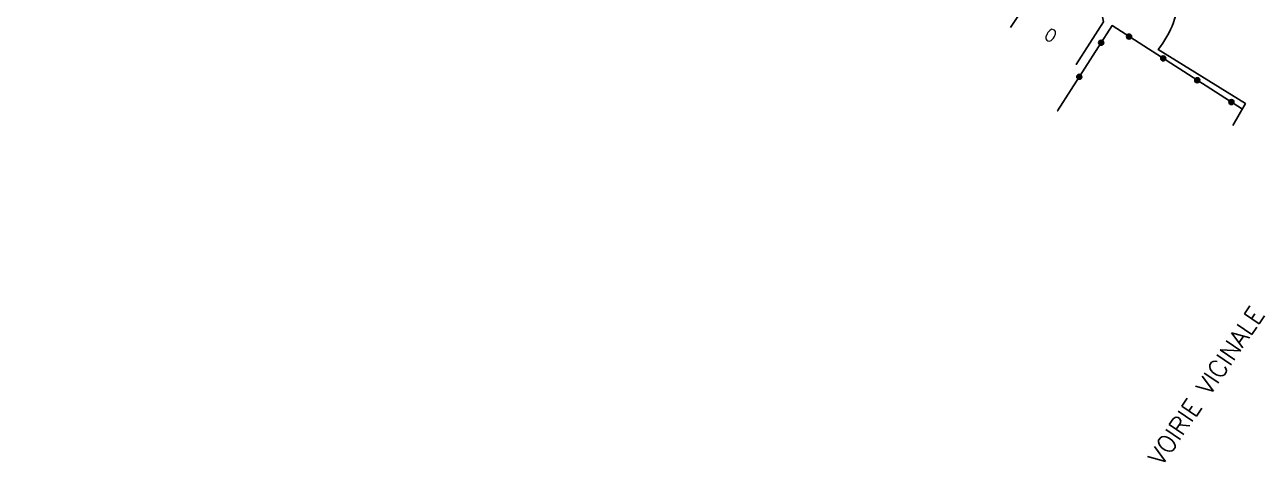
# Model space of a CAD drawing. Header units: millimetres. Extents: x 114000 to 119599, y 120000 to 124063.
# Drawn here: x 114618.5 to 114739.7, y 120381.2 to 120424.3 of the extents above; entities that cross this region are included whole.
import ezdxf
from ezdxf.enums import TextEntityAlignment as Align

# ---------------------------------------------------------------- set-up
doc = ezdxf.new("R2010")
doc.units = ezdxf.units.MM
doc.layers.get('0').update_dxf_attribs({"linetype": 'CONTINUOUS'})
for name, color, linetype in [('W0008', 7, 'CONTINUOUS'), ('W0100', 7, 'CONTINUOUS'), ('W0322', 7, 'CONTINUOUS'), ('W0989', 7, 'CONTINUOUS'), ('W0991', 7, 'CONTINUOUS'), ('W1102', 7, 'CONTINUOUS')]:
    doc.layers.add(name, color=color, linetype=linetype)
doc.styles.get("Standard").update_dxf_attribs({"font": 'romans.shx', "width": 0.85})

# ---------------------------------------------------------------- blocks, each defined once
blk = doc.blocks.new('t322o')
at = {"color": 0, "linetype": 'Continuous'}
for radius in [0.25, 0.15]:
    blk.add_circle((0, 0), radius, dxfattribs=at)

msp = doc.modelspace()

# ---------------------------------------------------------------- linework, layer by layer
at = {"layer": 'W0008', "flags": 128}
msp.add_lwpolyline([(114737.93, 120414.36), (114739.16, 120416.53), (114730.55, 120421.85, 0.0703), (114732.06, 120424.54, 0.1785), (114732.14, 120427.13, 0.1449), (114730.71, 120428.69), (114726.52, 120431.44), (114717.77, 120437.2), (114662.01, 120474.44, -0.0155), (114655.47, 120479.14, -0.0297), (114642.68, 120490.03, -0.0059), (114639.6, 120493.1), (114630.38, 120502.46), (114594.91, 120538.28, 0.1214)], format="xyb", dxfattribs=at)
at = {"layer": 'W0100', "flags": 128}
msp.add_lwpolyline([(114686.12, 120446.23), (114688.89, 120450.39), (114698.05, 120444.31), (114697.48, 120443.46), (114701.11, 120441.29), (114702.06, 120440.72), (114703.12, 120442.34), (114707.9, 120439.21), (114708.81, 120440.64), (114712.65, 120438.16), (114716.37, 120435.63), (114721.43, 120432.4), (114723.84, 120430.86), (114725.14, 120424.61), (114722.45, 120420.4), (114722.45, 120420.4)], dxfattribs=at)
at = {"layer": 'W0322', "flags": 128}
msp.add_lwpolyline([(114738.87, 120415.97), (114725.99, 120424.22), (114720.6, 120415.8), (114720.6, 120415.8)], dxfattribs=at)
at = {"layer": 'W1102'}
msp.add_line((114715.95, 120424.04), (114721.43, 120432.4), dxfattribs=at)

# ---------------------------------------------------------------- block references
at = {"layer": 'W0322'}
for p, rotation in [((114727.67, 120423.14), 147.3621699308663), ((114724.91, 120422.54), 237.3621291964356), ((114731.04, 120420.99), 147.3621699308663), ((114722.75, 120419.17), 237.3621291964356), ((114734.41, 120418.83), 147.3621699308663), ((114737.78, 120416.67), 147.3621699308663)]:
    msp.add_blockref('t322o', p, dxfattribs=dict(at, rotation=rotation))

# ---------------------------------------------------------------- texts
at = {"layer": 'W0989'}
msp.add_text('VOIRIE VICINALE', height=1.75, rotation=55.7744, dxfattribs=at).set_placement((114735.3, 120388.65), align=Align.MIDDLE)
at = {"layer": 'W0991'}
msp.add_text('0', height=1.25, rotation=327.3067, dxfattribs=at).set_placement((114719.92, 120423.27), align=Align.MIDDLE)

doc.saveas('drawing.dxf')
